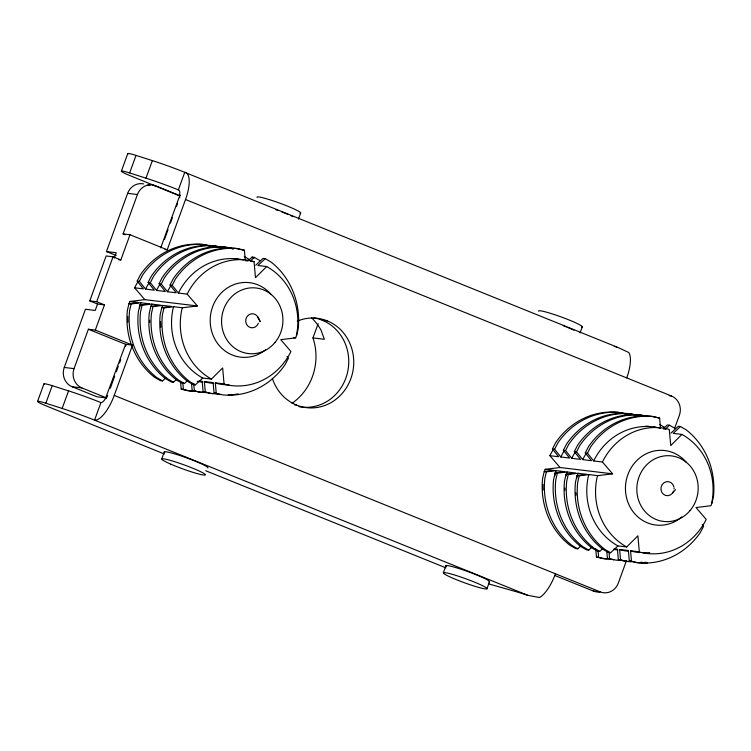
<?xml version="1.0" encoding="UTF-8"?>
<svg xmlns="http://www.w3.org/2000/svg" width="751" height="751" viewBox="0 0 751 751"><rect width="100%" height="100%" fill="white"/><g stroke="black" fill="none" stroke-linecap="round" stroke-linejoin="round"><path stroke-width="1.13" d="M179.677 194.593L179.761 195.542L179.677 194.593A9.003 3.239 -68 0 0 178.362 189.881L184.746 172.326A45.013 4.084 20 0 0 152.359 160.611L136.034 155.401A14.062 1.277 20 0 0 128.017 154.039M129.247 303.348L129.904 301.461L138.663 302.512L128.947 303.695L127.37 310.529A73.514 68.257 -83.2 0 0 154.631 377.349L160.339 380.644L162.526 380.907L165.774 377.875M176.729 379.189L173.472 382.221L171.284 381.959L165.577 378.664A73.514 68.257 -83.2 0 1 138.325 311.843L139.902 305.009L149.609 303.826L140.85 302.775L131.143 303.958L129.566 310.792A73.514 68.257 -83.2 0 0 156.818 377.612L162.526 380.907M187.675 380.504L184.427 383.536L182.23 383.273L176.523 379.978A73.514 68.257 -83.2 0 1 149.271 313.158L150.848 306.324L160.564 305.141L151.805 304.089L142.089 305.272L140.512 312.106A73.514 68.257 -83.2 0 0 167.764 378.926L173.472 382.221M296.626 335.622L298.203 328.778A73.514 68.257 -83.2 0 0 270.951 261.958L265.244 258.663L257.922 265.488L266.68 266.539A63.234 58.709 -83.2 0 1 296.326 335.96L295.678 337.856L280.761 339.668L290.947 351.506A63.234 58.709 -83.2 0 1 225.816 384.596L224.07 383.921L222.643 367.924L211.453 379.086L202.695 378.035L195.373 384.85L193.185 384.587L187.468 381.292A73.514 68.257 -83.2 0 1 160.216 314.472L161.794 307.638L171.51 306.455L162.751 305.404L153.035 306.586L151.458 313.42A73.514 68.257 -83.2 0 0 178.71 380.241L184.427 383.536M241.127 249.698L235.852 248.384A73.514 68.257 -83.2 0 0 173.181 278.856L170.017 285.051L172.204 285.314L178.428 293.059L187.187 294.11L197.372 305.948L182.455 307.769L173.697 306.718L163.99 307.901L162.404 314.735A73.514 68.257 -83.2 0 0 189.665 381.555L195.373 384.85M544.494 471.224L545.151 469.337L553.909 470.389L544.193 471.572L542.616 478.406A73.514 68.257 -83.2 0 0 569.868 545.235L575.576 548.53L577.772 548.793L581.021 545.761M591.966 547.075L588.718 550.107L586.531 549.845L580.823 546.55A73.514 68.257 -83.2 0 1 553.562 479.72L555.139 472.886L564.855 471.703L556.097 470.652L546.381 471.835L544.804 478.669A73.514 68.257 -83.2 0 0 572.065 545.498L577.772 548.793M602.922 548.39L599.664 551.422L597.477 551.159L591.769 547.864A73.514 68.257 -83.2 0 1 564.517 481.034L566.094 474.2L575.801 473.017L567.043 471.966L557.336 473.149L555.759 479.983A73.514 68.257 -83.2 0 0 583.011 546.812L588.718 550.107M711.873 503.499L713.45 496.664A73.514 68.257 -83.2 0 0 686.198 429.835L680.49 426.549L673.168 433.365L681.927 434.416A63.234 58.709 -83.2 0 1 711.572 503.846L710.915 505.733L696.008 507.554L706.193 519.392A63.234 58.709 -83.2 0 1 641.063 552.473L639.317 551.807L637.89 535.81L626.691 546.963L617.932 545.911L610.619 552.736L608.423 552.473L602.715 549.178A73.514 68.257 -83.2 0 1 575.463 482.349L577.04 475.514L586.756 474.332L577.998 473.28L568.282 474.463L566.705 481.297A73.514 68.257 -83.2 0 0 593.957 548.127L599.664 551.422M593.665 460.945A63.234 58.709 -83.2 0 1 658.796 427.854L660.542 428.53L659.613 418.11L651.089 416.27A73.514 68.257 -83.2 0 0 588.427 446.742L585.264 452.937L587.451 453.2L593.665 460.945L602.424 461.996L612.609 473.834L597.702 475.646L588.944 474.594L579.228 475.777L577.65 482.611A73.514 68.257 -83.2 0 0 604.902 549.441L610.619 552.736M140.85 302.775L140.202 304.662A63.234 58.709 -83.2 0 0 139.583 307.891M151.148 305.976L151.805 304.089M162.094 307.29L162.751 305.404M173.697 306.718L173.04 308.605A63.234 58.709 -83.2 0 0 202.695 378.035M182.455 307.769L181.808 309.656A63.234 58.709 -83.2 0 0 211.453 379.086M556.097 470.652L555.44 472.539A63.234 58.709 -83.2 0 0 554.829 475.777M567.043 471.966L566.395 473.862A63.234 58.709 -83.2 0 0 565.963 476.003M577.998 473.28L577.341 475.176A63.234 58.709 -83.2 0 0 576.73 478.406M588.944 474.594L588.286 476.491A63.234 58.709 -83.2 0 0 617.932 545.911M597.702 475.646L597.045 477.542A63.234 58.709 -83.2 0 0 626.691 546.963M164.375 454.036L45.163 405.456A14.062 1.277 20 0 1 37.55 401.447L43.933 383.902M178.766 195.542L128.975 175.19A14.062 1.277 20 0 1 121.362 171.181L127.745 153.636M45.83 403.221L52.223 385.667L68.548 390.877A45.013 4.084 20 0 1 100.934 402.592A9.003 3.239 -68 0 0 105.431 398.584L125.614 344.305L132.533 345.131L114.236 395.401A27.759 9.998 -68 0 1 94.551 420.147A45.013 4.084 20 0 0 62.164 408.431L45.83 403.221A14.062 1.277 20 0 0 37.55 401.447M121.362 171.181A14.062 1.277 20 0 1 129.641 172.946L136.034 155.401M106.529 397.936L96.973 396.791L72.124 386.746A15.001 13.931 -83.2 0 1 64.257 367.455L85.445 309.262L95.236 310.435L97.564 304.052L104.483 304.878L95.311 330.083L88.393 329.248L74.058 368.638A15.001 13.931 -83.2 0 0 81.925 387.92L106.529 397.936L105.431 398.584L106.173 397.73M116.17 255.481L106.445 251.547L127.632 193.354A15.001 13.931 -83.2 0 1 143.619 183.911M97.564 304.052L89.782 300.898L106.135 255.969L113.044 256.804L120.836 259.949L130.007 234.744L167.229 249.792L185.525 199.531A27.759 9.998 -68 0 0 184.746 172.326L617.087 347.122M89.782 300.898L96.691 301.733L113.044 256.804M114.302 258.053L116.245 252.73L106.445 251.547M125.22 234.772L123.089 233.918L137.424 194.528A15.001 13.931 -83.2 0 1 155.513 185.741L180.118 195.758M62.164 408.431L68.548 390.877M129.641 172.946L145.976 178.165L152.359 160.611M100.934 402.592L94.551 420.147L527.981 595.374L539.593 597.524A27.759 9.998 -68 0 0 555.449 573.783M160.714 247.877L179.761 195.542M110.313 388.229L114.706 376.167M116.302 371.783L118.301 366.3M119.493 363.015L120.695 359.72M125.483 346.568L126.281 344.371M164.441 239.513L168.036 229.646M170.43 223.066L172.43 217.583M176.419 206.619L177.611 203.324M161.765 458.88L164.319 451.858M298.438 219.142L300.635 213.124M291.97 403.343A54.767 50.843 -83.2 0 0 312.96 337.922L318.124 323.728M443.353 572.722L445.906 565.7M486.911 588.831A23.253 2.112 20 0 0 455.923 575.416A23.253 2.112 20 0 0 452.562 578.073A23.253 2.112 20 0 0 486.911 588.831L489.464 581.809M580.025 332.984L582.222 326.967M626.456 560.687L618.308 583.086A15.001 13.931 -83.2 0 1 600.218 591.882L593.309 591.046L554.933 575.538M674.717 428.098L679.373 415.303A15.001 13.931 -83.2 0 0 671.507 396.012L185.525 199.531M138.043 281.691A63.234 58.709 -83.2 0 0 134.626 287.802L143.385 288.853L137.17 281.109L140.334 274.913A73.514 68.257 -83.2 0 1 203.005 244.441L209.332 246.018M220.287 247.332L213.951 245.755A73.514 68.257 -83.2 0 0 151.28 276.227L148.116 282.423L154.34 290.168L145.581 289.116L139.357 281.372L142.521 275.176A73.514 68.257 -83.2 0 1 205.192 244.704L210.468 246.018M170.017 285.051L176.232 292.796L167.473 291.745L161.258 284L164.422 277.804A73.514 68.257 -83.2 0 1 227.093 247.332L233.42 248.91L224.896 247.07A73.514 68.257 -83.2 0 0 162.235 277.541L159.071 283.737L165.286 291.482L156.527 290.43L150.313 282.686L153.476 276.49A73.514 68.257 -83.2 0 1 216.138 246.018L221.414 247.332M172.204 285.314L175.368 279.119A73.514 68.257 -83.2 0 1 238.039 248.647L244.375 250.224L245.305 260.644L247.492 260.907M553.29 449.567A63.234 58.709 -83.2 0 0 549.873 455.688L558.631 456.739L552.417 448.985L555.58 442.799A73.514 68.257 -83.2 0 1 618.242 412.327L626.766 414.167L620.439 412.59A73.514 68.257 -83.2 0 0 557.768 443.062L554.604 449.248L560.819 457.002L569.577 458.054L563.363 450.3L566.526 444.113A73.514 68.257 -83.2 0 1 629.197 413.641L637.721 415.481L631.384 413.904A73.514 68.257 -83.2 0 0 568.714 444.376L565.55 450.562L571.774 458.317L580.532 459.368L574.308 451.623L577.472 445.427A73.514 68.257 -83.2 0 1 640.143 414.956L646.48 416.533M585.264 452.937L591.478 460.682L582.72 459.631L576.505 451.886L579.669 445.69A73.514 68.257 -83.2 0 1 642.33 415.219L647.606 416.533M587.451 453.2L590.615 447.005A73.514 68.257 -83.2 0 1 653.286 416.533L659.613 418.11M672.567 493.05L675.515 489.614M266.68 266.539L255.49 277.692L254.063 261.695L252.317 261.029A63.234 58.709 -83.2 0 0 187.187 294.11M681.927 434.416L670.727 445.578L669.301 429.581L667.555 428.905A63.234 58.709 -83.2 0 0 602.424 461.996M248.037 260.879L252.101 257.086L254.298 257.349L260.006 260.644M250.224 261.141L254.298 257.349M255.734 265.225L263.057 258.4L265.244 258.663M663.283 428.755L667.348 424.972L669.535 425.235L675.243 428.521M665.47 429.018L669.535 425.235M670.981 433.102L678.294 426.286L680.49 426.549M129.904 301.461L144.812 299.64L197.372 305.948M545.151 469.337L560.058 467.526L612.609 473.834M147.891 184.821L150.069 185.084M153.335 185.478L155.513 185.741M127.632 193.354L137.424 194.528M123.089 233.918L130.007 234.744M242.179 249.961L244.375 250.224M164.929 249.52L167.229 249.792M250.778 261.301L254.063 261.695M118.527 259.668L120.836 259.949M137.17 281.109L139.357 281.372M148.116 282.423L150.313 282.686M159.071 283.737L161.258 284M322.263 320.255L327.239 320.846M128.947 303.695L131.143 303.958M139.902 305.009L142.089 305.272M150.848 306.324L153.035 306.586M161.794 307.638L163.99 307.901M312.96 337.922L324.385 339.292L321.043 330.149A54.767 50.843 -83.2 0 0 311.515 317.767M293.481 337.593L295.678 337.856M669.207 395.739L671.507 396.012M663.828 428.924L666.015 429.187M198.893 380.898L202.179 381.292L203.108 391.712L209.435 393.289A73.514 68.257 -83.2 0 0 212.758 393.543M218.306 393.89A73.514 68.257 -83.2 0 1 211.632 393.552L205.295 391.975L204.366 381.555L213.124 382.606L214.054 393.026L220.39 394.604M287.023 356.481L288.412 358.199L285.239 364.395A73.514 68.257 -83.2 0 1 222.578 394.866L216.241 393.289L215.312 382.869L224.07 383.921M64.257 367.455L74.058 368.638M180.587 382.137L181.207 389.084L189.731 390.924A73.514 68.257 -83.2 0 0 195.288 391.252M191.533 383.451L192.153 390.398L200.677 392.238A73.514 68.257 -83.2 0 0 206.234 392.566M203.108 391.712L205.295 391.975M214.054 393.026L216.241 393.289M294.589 404.855L296.579 405.089M72.124 386.746L81.925 387.92M552.417 448.985L554.604 449.248M563.363 450.3L565.55 450.562M574.308 451.623L576.505 451.886M544.193 471.572L546.381 471.835M555.139 472.886L557.336 473.149M566.094 474.2L568.282 474.463M577.04 475.514L579.228 475.777M614.13 548.784L617.416 549.178L618.345 559.598L624.682 561.175A73.514 68.257 -83.2 0 0 631.366 561.504M631.309 561.739A73.514 68.257 -83.2 0 1 626.869 561.438L620.542 559.861L619.613 549.441L628.371 550.492L629.3 560.913L635.628 562.49A73.514 68.257 -83.2 0 0 645.682 562.724M702.269 524.358L703.649 526.085L700.486 532.281A73.514 68.257 -83.2 0 1 637.824 562.752L631.488 561.175L630.558 550.755L639.317 551.807M595.731 548.859L596.454 556.96L604.977 558.8A73.514 68.257 -83.2 0 0 610.535 559.129M606.78 551.337L607.399 558.284L615.923 560.115A73.514 68.257 -83.2 0 0 622.607 560.453M618.345 559.598L620.542 559.861M629.3 560.913L631.488 561.175M640.763 562.189L647.212 562.959L645.128 562.114M192.153 390.398L198.489 391.975A73.514 68.257 -83.2 0 0 206.29 392.294M181.207 389.084L187.543 390.661A73.514 68.257 -83.2 0 0 195.344 390.98M607.399 558.284L613.736 559.852M596.454 556.96L602.781 558.537A73.514 68.257 -83.2 0 0 607.221 558.847M614.299 346.324L617.209 347.253M527.981 595.374L522.17 593.525A30.002 2.722 20 0 0 515.749 591.581L491.37 584.663A30.002 2.722 20 0 1 488.413 583.799M618.176 347.563L628.765 352.51A27.759 9.998 -68 0 1 626.738 377.913M215.312 382.869L217.058 383.545A63.234 58.709 -83.2 0 0 229.055 384.925M204.366 381.555L206.112 382.231A63.234 58.709 -83.2 0 0 213.697 383.414M630.558 550.755L632.304 551.422A63.234 58.709 -83.2 0 0 639.89 552.614M619.613 549.441L621.359 550.107A63.234 58.709 -83.2 0 0 627.845 551.196M96.691 301.733L104.483 304.878M95.311 330.083L132.533 345.131M88.393 329.248L125.614 344.305M114.236 395.401L600.218 591.882M205.69 470.736L445.972 567.878M659.538 424.465L664.297 427.206M252.101 257.086L254.007 258.184M244.3 256.579L249.05 259.33M549.873 455.688L560.058 467.526M134.626 287.802L144.812 299.64M258.278 317.842L260.278 321.738L257.79 316.875M609.07 552.755L609.587 558.547M598.021 550.286L598.641 557.223M193.73 383.714L194.349 390.661M182.775 382.4L183.394 389.347M563.212 325.681A23.253 2.112 20 0 1 566.461 326.967M567.503 327.389A23.253 2.112 20 0 1 573.905 330.187M275.664 209.623A23.253 2.112 20 0 1 278.236 210.562M281.625 211.838A23.253 2.112 20 0 1 287.915 214.382M290.665 215.584A23.253 2.112 20 0 1 293.068 216.701M446.376 566.573A23.253 2.112 20 0 1 467.911 571.595A23.253 2.112 20 0 1 488.892 581.95M164.788 452.722A23.253 2.112 20 0 1 184.605 457.134A23.253 2.112 20 0 1 207.877 467.957M297.255 321.137A45.013 41.793 -83.2 0 1 351.224 346.849A45.013 41.793 -83.2 0 1 325.878 405.089A45.013 41.793 -83.2 0 1 272.35 378.363M313.834 317.898A45.013 41.793 -83.2 0 1 348.098 369.595A45.013 41.793 -83.2 0 1 298.945 406.657M599.749 591.901A15.001 13.931 -83.2 0 1 593.309 591.046M107.675 395.458A9.003 3.239 -68 0 1 107.412 396.096M107.13 396.725A9.003 3.239 -68 0 1 106.839 397.345M44.206 384.305A14.062 1.277 20 0 1 52.223 385.667M179.827 197.006A9.003 3.239 -68 0 1 179.639 197.644M145.976 178.165A45.013 4.084 20 0 1 178.362 189.881M258.363 323.24A7.069 6.562 -83.2 0 1 248.074 326.3A7.069 6.562 -83.2 0 1 248.722 314.885A7.069 6.562 -83.2 0 1 258.616 318.884M265.601 349.788A37.512 34.828 -83.2 0 1 217.546 343.442A37.512 34.828 -83.2 0 1 222.784 291.501A37.512 34.828 -83.2 0 1 271.167 294.589M673.609 491.126A7.069 6.562 -83.2 0 1 663.321 494.177A7.069 6.562 -83.2 0 1 663.968 482.762A7.069 6.562 -83.2 0 1 673.854 486.761M674.041 487.85A7.069 6.562 -83.2 0 1 674.051 488.957M681.73 516.951A37.512 34.828 -83.2 0 1 633.253 511.929A37.512 34.828 -83.2 0 1 637.749 459.64A37.512 34.828 -83.2 0 1 686.414 462.466M160.827 327.239A63.234 58.709 -83.2 0 1 160.583 321.541M167.473 291.745A63.234 58.709 -83.2 0 1 170.89 285.633M234.875 258.626A63.234 58.709 -83.2 0 1 238.151 259.076M127.886 322.123A63.234 58.709 -83.2 0 1 127.745 316.5M145.581 289.116A63.234 58.709 -83.2 0 1 148.989 283.005M178.428 293.059A63.234 58.709 -83.2 0 1 243.549 259.977M202.751 382.099A63.234 58.709 -83.2 0 1 197.297 381.358M149.665 322.414A63.234 58.709 -83.2 0 1 149.637 320.226M156.527 290.43A63.234 58.709 -83.2 0 1 159.944 284.319M238.227 393.928A73.514 68.257 -83.2 0 1 228.191 394.932M576.064 495.125A63.234 58.709 -83.2 0 1 575.914 492.778M582.72 459.631A63.234 58.709 -83.2 0 1 586.137 453.52M653.389 426.953A63.234 58.709 -83.2 0 1 656.609 427.591M645.719 426.221A63.234 58.709 -83.2 0 1 649.024 426.408M543.133 490.009A63.234 58.709 -83.2 0 1 542.992 484.376M560.819 457.002A63.234 58.709 -83.2 0 1 564.236 450.882M649.756 552.558A63.234 58.709 -83.2 0 1 643.194 552.792M617.998 549.985A63.234 58.709 -83.2 0 1 613.623 549.432M564.912 490.3A63.234 58.709 -83.2 0 1 564.874 488.112M571.774 458.317A63.234 58.709 -83.2 0 1 575.182 452.196M538.627 311.205A23.253 2.112 20 0 1 562.377 317.382A23.253 2.112 20 0 1 581.649 327.107M257.039 197.363A23.253 2.112 20 0 1 280.79 203.54A23.253 2.112 20 0 1 300.062 213.265M274.875 342.616A33.006 30.641 -83.2 0 0 258.888 288.459A33.006 30.641 -83.2 0 0 222.991 331.238A33.006 30.641 -83.2 0 0 274.875 342.616M690.122 510.502A33.006 30.641 -83.2 0 0 674.135 456.345A33.006 30.641 -83.2 0 0 638.237 499.124A33.006 30.641 -83.2 0 0 690.122 510.502M170.975 464.231A23.253 2.112 20 0 0 205.323 474.979A23.253 2.112 20 0 0 174.335 461.574A23.253 2.112 20 0 0 170.975 464.231"/></g></svg>
